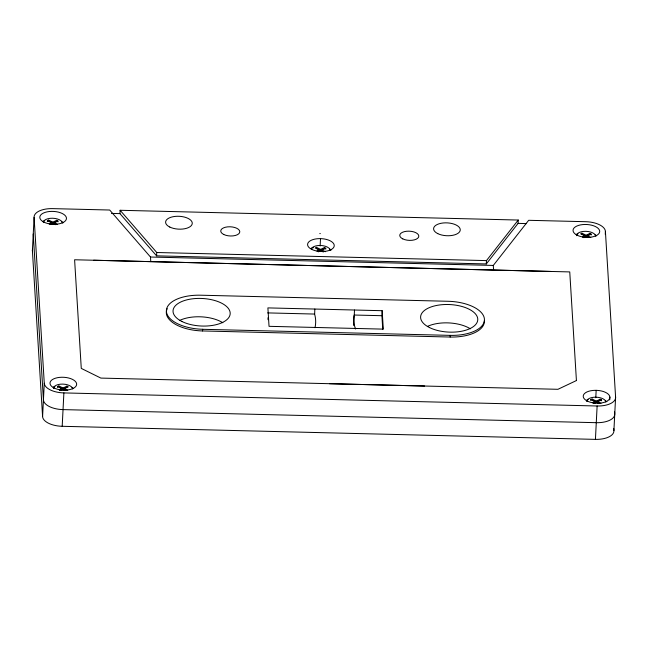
<?xml version="1.0" encoding="UTF-8"?>
<svg xmlns="http://www.w3.org/2000/svg" width="648" height="648" viewBox="0 0 648 648"><rect width="100%" height="100%" fill="white"/><g stroke="black" fill="none" stroke-linecap="round" stroke-linejoin="round"><path stroke-width="0.97" d="M493.574 270.046L493.298 265.437L528.671 220.304L585.808 221.705A19.067 9.185 2.9 0 1 605.41 231.385L615.6 397.248L613.907 430.628A19.067 9.185 2.9 0 1 595.431 439.376L62.192 426.295A19.067 9.185 2.9 0 1 42.59 416.615L32.4 250.752L34.093 217.372A19.067 9.185 2.9 0 1 52.569 208.624L109.698 210.025L150.49 257.029L150.782 261.638M47.328 221.551L47.369 220.717L48.681 220.101L52.836 222.151L56.757 220.296L58.142 220.984L54.23 222.839L54.181 223.673L55.85 224.492M48.681 220.101L48.641 220.936L52.796 222.985L56.716 221.13L58.101 221.819M47.369 220.717L51.532 222.774L51.492 223.609L49.92 224.346M42.59 416.615L44.275 383.235L34.093 217.372M52.796 222.985L52.836 222.151M52.877 224.289L52.917 223.455L55.412 224.686M56.716 221.13L56.757 220.296M57.518 387.415L57.559 386.581L58.863 385.965L63.026 388.014L66.947 386.159L68.332 386.848L64.411 388.703L64.371 389.537L66.031 390.355M58.863 385.965L58.822 386.799L62.986 388.849L66.906 386.994L66.947 386.159M57.559 386.581L61.722 388.638L61.673 389.472L59.324 390.582M62.986 388.849L63.026 388.014M63.067 390.153L63.107 389.318L65.602 390.55M62.192 426.295L63.885 392.915A19.067 9.185 2.9 0 1 44.275 383.235M119.937 213.613L120.107 210.276L518.254 220.045L518.084 223.382L486.3 263.939L156.589 255.847L119.937 213.613L111.424 213.411M156.589 255.847L156.759 252.509L120.107 210.276M484.34 320.857A35.284 16.994 2.9 0 1 450.149 337.041L202.573 330.95L202.662 329.273A35.259 16.986 2.9 0 1 166.406 311.38A35.259 16.986 2.9 0 1 200.572 295.204L448.141 301.279A35.284 16.994 2.9 0 1 484.421 319.189A35.284 16.994 2.9 0 1 450.239 335.372L202.662 329.297M323.619 251.732L321.959 250.906L321.999 250.071L325.92 248.216L324.535 247.536L320.614 249.391L316.451 247.334L316.41 248.168L320.574 250.225L324.494 248.37L325.879 249.051M314.985 327.718A114.429 55.129 2.9 0 0 314.644 314.256L314.823 309.047M316.451 247.334L315.147 247.957L319.31 250.006L319.262 250.841L317.698 251.586M320.136 246.038L320.509 238.626M320.574 250.225L320.614 249.391M324.494 248.37L324.535 247.536M353.719 325.523L354.505 310.019M382.749 329.289L381.915 315.706L382.166 310.7L267.899 307.897L269.033 326.325L383.3 329.127L382.166 310.7M450.149 337.041L450.239 335.372M486.3 263.939L486.47 260.601L518.254 220.045M589.081 237.573L587.42 236.755L587.461 235.921L591.381 234.066L589.996 233.377L586.076 235.232L581.912 233.183L581.872 234.017L586.035 236.066L589.955 234.212L591.341 234.9M581.912 233.183L580.608 233.798L584.763 235.856L584.723 236.69L583.16 237.427M586.035 236.066L586.076 235.232M589.955 234.212L589.996 233.377M590.749 400.496L590.79 399.662L592.102 399.046L596.257 401.096L600.178 399.241L601.563 399.929L601.522 400.764L600.137 400.075L596.217 401.93L592.061 399.881L592.102 399.046M590.79 399.662L594.953 401.72L594.913 402.554L593.341 403.291M595.787 397.751L596.16 390.331M596.217 401.93L596.257 401.096M605.264 234.333L605.41 231.385M595.431 439.376L597.124 405.996A19.067 9.185 2.9 0 0 615.6 397.248M601.563 399.929L597.65 401.784L597.602 402.619L599.27 403.437M600.137 400.075L600.178 399.241M609.744 399.889L609.89 397.111M49.183 223.884L51.532 222.774M50.568 224.573L52.917 223.455M316.953 251.124L319.31 250.006M318.338 251.805L320.695 250.695L323.19 251.926M59.365 389.748L61.722 388.638M60.75 390.436L63.107 389.318M582.414 236.966L584.763 235.856M583.799 237.654L586.157 236.536L587.817 237.362M592.604 402.829L594.953 401.72M593.989 403.518L596.338 402.4L598.007 403.226M518.084 223.382L526.605 223.592M319.78 233.58L320.315 233.596M156.759 252.509L486.47 260.601M150.49 257.029L493.298 265.437M267.648 312.903L314.564 314.053M381.915 315.706L354.254 315.033L353.938 316.192A95.353 45.935 2.9 0 0 355.655 329.038M63.885 392.915L597.124 405.996M587.461 235.921L590.79 237.565M321.999 250.071L325.328 251.716M597.65 401.784L600.971 403.429M54.23 222.839L57.55 224.483M64.411 388.703L67.74 390.347M614.628 411.934L614.758 413.942A19.067 9.185 2.9 0 1 596.273 422.69L63.042 409.609A19.067 9.185 2.9 0 1 43.432 399.921L33.242 234.058M613.786 428.62L613.907 430.628M550.711 271.447L93.652 260.237M424.634 386.03L329.419 383.697M267.948 317.755L268.061 319.699M32.4 250.752A19.067 9.185 2.9 0 1 32.594 249.156M179.885 320.331A28.609 13.778 2.9 0 1 222.831 322.745M427.461 326.414A28.609 13.778 2.9 0 1 470.408 328.828M586.78 401.558A9.534 4.593 2.9 0 1 587.914 399.281L589.372 398.366A9.534 4.593 2.9 0 1 602.834 398.698L604.406 399.686A9.534 4.593 2.9 0 1 605.823 402.019M202.573 330.95A35.259 16.986 2.9 0 1 167.249 308.667M576.242 234.471A13.349 6.431 2.9 0 1 577.976 233.79M595.091 234.932A13.349 6.431 2.9 0 1 596.638 235.832M53.549 388.476A9.534 4.593 2.9 0 1 54.683 386.2L56.133 385.285A9.534 4.593 2.9 0 1 69.603 385.617L71.175 386.605A9.534 4.593 2.9 0 1 72.592 388.938M310.781 248.63A13.349 6.431 2.9 0 1 313.478 247.666M329.63 249.091A13.349 6.431 2.9 0 1 331.185 249.99M311.388 248.662A9.534 4.593 2.9 0 1 312.271 247.577L313.721 246.653A9.534 4.593 2.9 0 1 327.191 246.985L328.763 247.982A9.534 4.593 2.9 0 1 330.18 250.314M43.003 221.389A13.349 6.431 2.9 0 1 44.744 220.709M61.86 221.851A13.349 6.431 2.9 0 1 63.407 222.75M576.59 235.694A9.534 4.593 2.9 0 1 577.733 233.418L579.182 232.502A9.534 4.593 2.9 0 1 592.653 232.835L594.224 233.823A9.534 4.593 2.9 0 1 595.642 236.164M586.424 400.334A13.349 6.431 2.9 0 1 588.165 399.654M605.281 400.796A13.349 6.431 2.9 0 1 606.828 401.695M53.193 387.253A13.349 6.431 2.9 0 1 54.926 386.573M72.041 387.715A13.349 6.431 2.9 0 1 73.597 388.614M43.359 222.612A9.534 4.593 2.9 0 1 44.493 220.336L45.951 219.421A9.534 4.593 2.9 0 1 59.413 219.753L60.985 220.741A9.534 4.593 2.9 0 1 62.402 223.074M576.42 380.554L557.944 389.302L100.886 378.092L81.275 368.404L74.601 259.767L569.754 271.917L576.42 380.554M223.738 234.479A9.534 4.593 2.9 0 0 239.541 232.802A9.534 4.593 2.9 0 0 227.537 226.873A9.534 4.593 2.9 0 0 223.738 234.479M54.173 388.031A13.349 6.431 2.9 0 0 76.302 385.682A13.349 6.431 2.9 0 0 59.486 377.387A13.349 6.431 2.9 0 0 54.173 388.031M437.773 233.628A13.349 6.431 2.9 0 0 459.902 231.287A13.349 6.431 2.9 0 0 443.086 222.985A13.349 6.431 2.9 0 0 437.773 233.628M169.784 227.051A13.349 6.431 2.9 0 0 191.913 224.71A13.349 6.431 2.9 0 0 175.098 216.408A13.349 6.431 2.9 0 0 169.784 227.051M43.991 222.167A13.349 6.431 2.9 0 0 66.112 219.818A13.349 6.431 2.9 0 0 49.305 211.523A13.349 6.431 2.9 0 0 43.991 222.167M577.222 235.248A13.349 6.431 2.9 0 0 599.351 232.907A13.349 6.431 2.9 0 0 582.536 224.605A13.349 6.431 2.9 0 0 577.222 235.248M311.761 249.399A13.349 6.431 2.9 0 0 333.89 247.058A13.349 6.431 2.9 0 0 317.075 238.756A13.349 6.431 2.9 0 0 311.761 249.399M182.015 321.521A28.609 13.778 2.9 0 0 229.424 316.499A28.609 13.778 2.9 0 0 193.404 298.712A28.609 13.778 2.9 0 0 182.015 321.521M429.592 327.605A28.609 13.778 2.9 0 0 477.001 322.583A28.609 13.778 2.9 0 0 440.972 304.795A28.609 13.778 2.9 0 0 429.592 327.605M587.412 401.112A13.349 6.431 2.9 0 0 609.533 398.771A13.349 6.431 2.9 0 0 592.726 390.469A13.349 6.431 2.9 0 0 587.412 401.112M402.756 238.869A9.534 4.593 2.9 0 0 418.559 237.192A9.534 4.593 2.9 0 0 406.547 231.263A9.534 4.593 2.9 0 0 402.756 238.869"/></g></svg>
